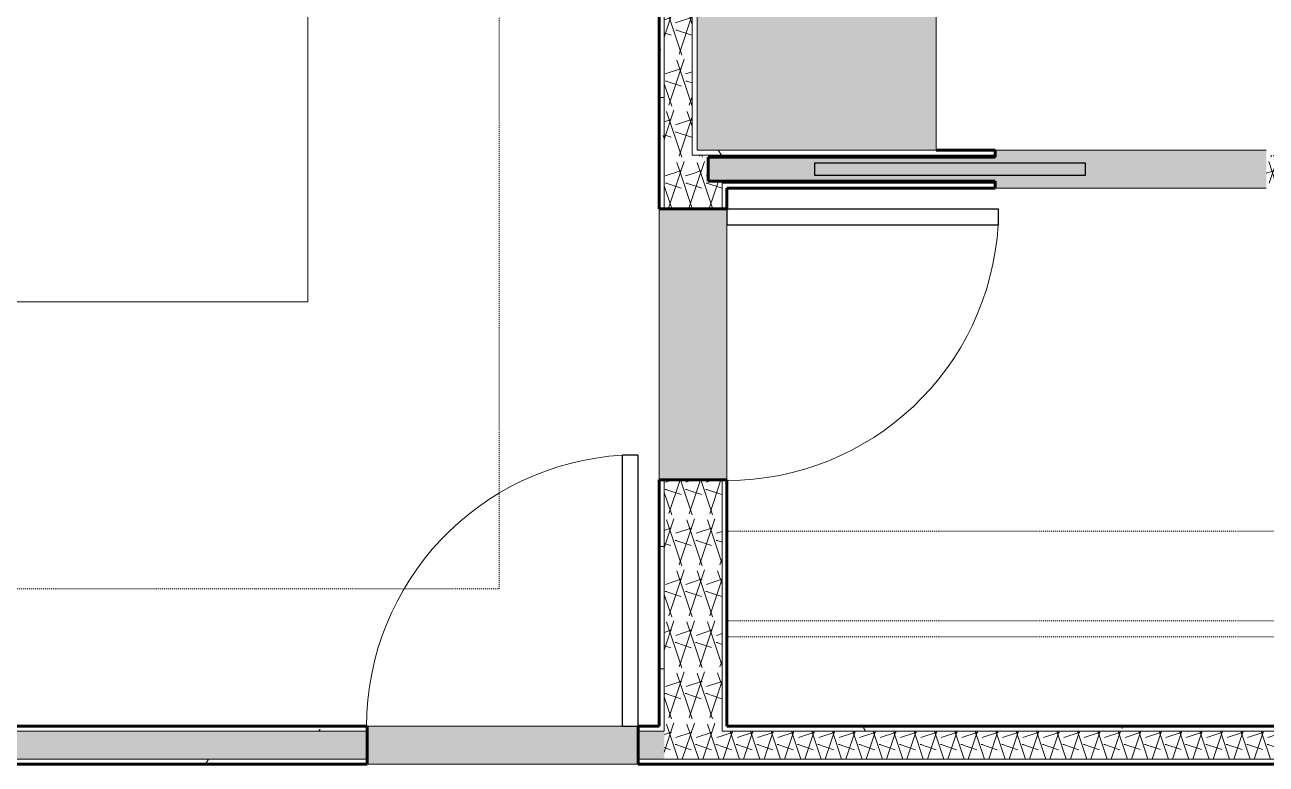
# Model space of a CAD drawing. Header units: inches. Extents: x -4169 to -1846, y 9706 to 12377.
# Drawn here: x -3745.4 to -3589.7, y 10207.6 to 10300.3 of the extents above; entities that cross this region are included whole.
import ezdxf

# ---------------------------------------------------------------- set-up
doc = ezdxf.new("R2010")
doc.units = ezdxf.units.IN
doc.header["$MEASUREMENT"] = 0
doc.linetypes.add('Dash', pattern=[0.25, 0.125, -0.125])
for name, color, linetype, lineweight in [('0-1', 7, 'Continuous', 5), ('0-2', 50, 'Continuous', 18), ('A-DOOR-1', 250, 'Continuous', 9), ('A-DOOR-2', 90, 'Continuous', 30), ('A-WALL-1', 8, 'Continuous', 5), ('A-WALL-4', 10, 'Continuous', 60), ('A-WALL-5', 50, 'Continuous', 18), ('A-WALL-PATT-1', 250, 'Continuous', 9), ('A-WALL-PATT-2', 253, 'Continuous', 9), ('I-FURN-1', 250, 'Continuous', 9), ('I-FURN-HDLN-1', 250, 'Dash', 9), ('P-SANR-FIXT-1', 9, 'Continuous', 9), ('P-SANR-FIXT-2', 250, 'Continuous', 9), ('Q-CASE-HDLN-1', 250, 'Dash', 9)]:
    doc.layers.add(name, color=color, linetype=linetype, lineweight=lineweight)
pattern_1 = [(0, (0, 0), (20.48, 5.12), [0.845, -14.515, 0.845, -14.515, -81.92]), (0, (0, 0), (20.48, 5.12), [-30.72, 0.845, -29.875, 0.845, -14.515, -35.84]), (0, (0, 0), (20.48, 5.12), [-76.8, 0.845, -9.395, 0.845, -24.755]), (120, (7.68, 2.56), (-14.67405, 15.1762003), [0.845, -14.515, 0.845, -14.515, -81.92]), (120, (7.68, 2.56), (-14.67405, 15.1762003), [-30.72, 0.845, -29.875, 0.845, -14.515, -35.84]), (120, (7.68, 2.56), (-14.67405, 15.1762003), [-76.8, 0.845, -9.395, 0.845, -24.755]), (240, (10.24, 12.8), (-5.80595, -20.2962003), [0.845, -14.515, 0.845, -14.515, -81.92]), (240, (10.24, 12.8), (-5.80595, -20.2962003), [-30.72, 0.845, -29.875, 0.845, -14.515, -35.84]), (240, (10.24, 12.8), (-5.80595, -20.2962003), [-76.8, 0.845, -9.395, 0.845, -24.755])]
pattern_2 = [(161.57, (0.32, 0.32), (-2.560496185, -0.000537386), [0, -18.214, 2.022, 0]), (18.43, (-0.32, 0.32), (-2.560496185, 0.000537386), [0, -18.214, 2.022, 0]), (108.43, (0.32, 0.32), (1.27922091, -6.400876726), [6.07, -14.166]), (71.57, (-0.32, 0.32), (1.27922091, 6.400876726), [6.07, -14.166])]

# ---------------------------------------------------------------- blocks, each defined once
blk = doc.blocks.new('SWING - SINGLE - FLUSH - 2-10 x 6-8 - PASSAGE-2675332-ENLARGED RCP - 3RD FLOOR PLAN')
at = {"layer": 'A-DOOR-1'}
blk.add_arc((17, -4.25), 34.07, 180, 266.6343, dxfattribs=at)
at = {"layer": 'A-DOOR-2'}
for p, q in [((15, -4.25), (15, -38.26)), ((17, -4.25), (15, -4.25)), ((17, -4.25), (17, -38.26)), ((17, -38.26), (15, -38.26))]:
    blk.add_line(p, q, dxfattribs=at)
blk = doc.blocks.new('Bath Tub - Maestro - 60_x30_-1352617-ENLARGED RCP - 3RD FLOOR PLAN')
at = {"layer": 'P-SANR-FIXT-1'}
blk.add_hatch(color=256, dxfattribs=at).paths.add_polyline_path([(60, 30), (0, 30), (0, 0), (60, 0), (60, 28.07)], flags=0)
at = {"layer": 'P-SANR-FIXT-2'}
for p, q in [((0, 0), (0, 30)), ((0, 30), (60, 30)), ((60, 30), (60, 0)), ((60, 0), (0, 0))]:
    blk.add_line(p, q, dxfattribs=at)
for start, end in [(0, 180), (180, 360)]:
    blk.add_arc((10.94, 15), 1.5, start, end, dxfattribs=at)
blk = doc.blocks.new('POCKET - FLUSH - 2-10 x 6-8-2636666-ENLARGED RCP - 3RD FLOOR PLAN')
at = {"layer": 'A-DOOR-2'}
for p, q in [((-39.67, 0.75), (-39.67, -0.75)), ((-5.67, 0.75), (-39.67, 0.75)), ((-5.67, -0.75), (-5.67, 0.75)), ((-39.67, -0.75), (-5.67, -0.75))]:
    blk.add_line(p, q, dxfattribs=at)
blk = doc.blocks.new('OD_CW_Closet - OD_CW_Closet-2675355-ENLARGED RCP - 3RD FLOOR PLAN')
at = {"layer": 'Q-CASE-HDLN-1'}
for p, q in [((0.74, 23.86), (0.74, -0.45)), ((0.74, 12.78), (86.54, 12.78)), ((0.74, 10.78), (86.54, 10.78)), ((0.74, -0.45), (86.54, -0.45))]:
    blk.add_line(p, q, dxfattribs=at)
blk = doc.blocks.new('SWING - SINGLE - FLUSH - 2-10 x 6-8 - PRIVACY-2632541-ENLARGED RCP - 3RD FLOOR PLAN')
at = {"layer": 'A-DOOR-1'}
blk.add_arc((17, 2.37), 34.07, 93.3657, 180, dxfattribs=at)
at = {"layer": 'A-DOOR-2'}
for p, q in [((15, 2.37), (15, 36.38)), ((17, 36.38), (15, 36.38)), ((17, 2.37), (17, 36.38)), ((17, 2.37), (15, 2.37))]:
    blk.add_line(p, q, dxfattribs=at)
blk = doc.blocks.new('Bed-Standard - King 78_ x 80_-1242963-ENLARGED RCP - 3RD FLOOR PLAN')
at = {"layer": 'I-FURN-1'}
for p, q in [((49.69, 38.2), (-28.31, 38.2)), ((-28.31, 38.2), (-28.31, -41.8)), ((49.69, -41.8), (49.69, 38.2)), ((-25.31, 36.2), (-25.31, 24.2)), ((-25.31, 36.2), (46.69, 36.2)), ((46.69, 36.2), (46.69, 24.2)), ((49.69, 24.2), (-28.31, 17.63)), ((-25.31, 24.2), (46.69, 24.2)), ((-28.31, -41.8), (49.69, -41.8))]:
    blk.add_line(p, q, dxfattribs=at)
at = {"layer": 'I-FURN-HDLN-1'}
for p, q in [((-64.31, 38.2), (-64.31, -77.8)), ((73.69, -77.8), (73.69, 38.2)), ((-64.31, -77.8), (73.69, -77.8))]:
    blk.add_line(p, q, dxfattribs=at)
blk = doc.blocks.new('CTR - 1st Phase - Unit Layouts_rvt-1-ENLARGED RCP - 3RD FLOOR PLAN')
at = {"layer": 'A-WALL-1'}
for points in [[(-3599.25, 10279.84), (-3589.7, 10279.84), (-3589.7, 10284.59), (-3623.7, 10284.59), (-3623.7, 10283.71), (-3659.7, 10283.71), (-3659.7, 10282.21), (-3657.33, 10282.21), (-3657.33, 10280.71), (-3623.7, 10280.71), (-3623.7, 10279.84), (-3604.09, 10279.84)], [(-3659.7, 10280.71), (-3657.33, 10280.71), (-3657.33, 10282.21), (-3659.7, 10282.21), (-3659.7, 10280.73)], [(-3657.95, 10243.24), (-3657.33, 10243.24), (-3657.33, 10277.24), (-3665.83, 10277.24), (-3665.83, 10243.24), (-3665.2, 10243.24)], [(-3668.45, 10207.59), (-3668.45, 10212.34), (-3702.45, 10212.34), (-3702.45, 10207.59)]]:
    blk.add_hatch(color=256, dxfattribs=at).paths.add_polyline_path(points, flags=0)
at = {"layer": 'A-WALL-PATT-1'}
h = blk.add_hatch(dxfattribs=at)
h.set_pattern_fill('FP_1', color=256, style=0, pattern_type=2)
h.set_pattern_definition(pattern_1)
h.paths.add_polyline_path([(-3665.2, 10282.21), (-3665.2, 10344.34), (-3665.83, 10344.34), (-3665.83, 10282.21)], flags=0)
h = blk.add_hatch(dxfattribs=at)
h.set_pattern_fill('FP_1', color=256, style=0, pattern_type=2)
h.set_pattern_definition(pattern_1)
h.paths.add_polyline_path([(-3540.83, 10283.96), (-3538.24, 10283.96), (-3538.86, 10284.59), (-3589.7, 10284.59), (-3589.7, 10283.96)], flags=0)
h.paths.add_polyline_path([(-3657.33, 10283.96), (-3623.7, 10283.96), (-3623.7, 10284.59), (-3661.08, 10284.59), (-3661.07, 10283.96), (-3659.7, 10283.96)], flags=0)
h = blk.add_hatch(dxfattribs=at)
h.set_pattern_fill('FP_1', color=256, style=0, pattern_type=2)
h.set_pattern_definition(pattern_1)
h.paths.add_polyline_path([(-3665.36, 10207.59), (-3665.2, 10207.59), (-3665.2, 10208.21), (-3665.83, 10208.21), (-3665.83, 10207.59)], flags=0)
h.paths.add_polyline_path([(-3665.83, 10211.71), (-3665.2, 10211.71), (-3665.2, 10243.24), (-3665.83, 10243.24), (-3665.83, 10212.08)], flags=0)
h.paths.add_polyline_path([(-3665.2, 10277.24), (-3665.2, 10282.21), (-3665.83, 10282.21), (-3665.83, 10277.24)], flags=0)
h = blk.add_hatch(dxfattribs=at)
h.set_pattern_fill('FP_1', color=256, style=0, pattern_type=2)
h.set_pattern_definition(pattern_1)
h.paths.add_polyline_path([(-3631.08, 10279.84), (-3623.7, 10279.84), (-3623.7, 10280.46), (-3657.33, 10280.46), (-3657.33, 10279.84), (-3633.01, 10279.84)], flags=0)
h.paths.add_polyline_path([(-3589.7, 10279.84), (-3539.95, 10279.84), (-3540.57, 10280.46), (-3589.7, 10280.46)], flags=0)
h = blk.add_hatch(dxfattribs=at)
h.set_pattern_fill('FP_1', color=256, style=0, pattern_type=2)
h.set_pattern_definition(pattern_1)
h.paths.add_polyline_path([(-3666.78, 10211.71), (-3665.83, 10211.71), (-3665.83, 10212.34), (-3668.45, 10212.34), (-3668.45, 10211.71)], flags=0)
h.paths.add_polyline_path([(-3852.24, 10211.71), (-3702.45, 10211.71), (-3702.45, 10212.34), (-3852.47, 10212.34), (-3852.47, 10211.71)], flags=0)
h = blk.add_hatch(dxfattribs=at)
h.set_pattern_fill('FP_1', color=256, style=0, pattern_type=2)
h.set_pattern_definition(pattern_1)
h.paths.add_polyline_path([(-3575.8, 10211.71), (-3572.3, 10211.71), (-3571.67, 10212.34), (-3657.33, 10212.34), (-3657.33, 10211.71), (-3576.02, 10211.71)], flags=0)
h = blk.add_hatch(dxfattribs=at)
h.set_pattern_fill('FP_1', color=256, style=0, pattern_type=2)
h.set_pattern_definition(pattern_1)
h.paths.add_polyline_path([(-3665.83, 10207.59), (-3665.83, 10208.21), (-3668.45, 10208.21), (-3668.45, 10207.59), (-3666.78, 10207.59)], flags=0)
h.paths.add_polyline_path([(-3702.45, 10207.59), (-3702.45, 10208.21), (-3852.47, 10208.21), (-3852.47, 10207.59), (-3709.91, 10207.59)], flags=0)
h = blk.add_hatch(dxfattribs=at)
h.set_pattern_fill('FP_1', color=256, style=0, pattern_type=2)
h.set_pattern_definition(pattern_1)
h.paths.add_polyline_path([(-3570.59, 10207.59), (-3569.96, 10208.21), (-3665.2, 10208.21), (-3665.2, 10207.59), (-3571.41, 10207.59)], flags=0)
at = {"layer": 'A-WALL-PATT-2'}
h = blk.add_hatch(dxfattribs=at)
h.set_pattern_fill('FP_2', color=256, style=0, pattern_type=2)
h.set_pattern_definition(pattern_2)
h.paths.add_polyline_path([(-3665.2, 10282.21), (-3661.7, 10282.21), (-3661.7, 10344.34), (-3665.12, 10344.34), (-3665.15, 10344.96), (-3661.7, 10344.96), (-3661.7, 10345.1), (-3665.16, 10345.1), (-3665.18, 10345.39), (-3661.7, 10345.39), (-3661.7, 10345.84), (-3665.2, 10345.84), (-3665.2, 10289.35)], flags=0)
h = blk.add_hatch(dxfattribs=at)
h.set_pattern_fill('FP_2', color=256, style=0, pattern_type=2)
h.set_pattern_definition(pattern_2)
h.paths.add_polyline_path([(-3535.62, 10280.46), (-3539.12, 10283.96), (-3589.7, 10283.96), (-3589.7, 10280.46), (-3538.86, 10280.46)], flags=0)
h.paths.add_polyline_path([(-3657.95, 10280.46), (-3623.7, 10280.46), (-3623.7, 10280.71), (-3659.7, 10280.71), (-3659.7, 10283.71), (-3623.7, 10283.71), (-3623.7, 10283.96), (-3661.7, 10283.96), (-3661.7, 10280.46), (-3659.7, 10280.46)], flags=0)
h = blk.add_hatch(dxfattribs=at)
h.set_pattern_fill('FP_2', color=256, style=0, pattern_type=2)
h.set_pattern_definition(pattern_2)
h.paths.add_polyline_path([(-3657.95, 10208.21), (-3657.95, 10243.24), (-3665.2, 10243.24), (-3665.2, 10208.21)], flags=0)
h.paths.add_polyline_path([(-3661.08, 10277.24), (-3657.95, 10277.24), (-3657.95, 10280.46), (-3661.7, 10280.46), (-3661.7, 10282.21), (-3665.2, 10282.21), (-3665.2, 10277.24), (-3661.7, 10277.24)], flags=0)
h = blk.add_hatch(dxfattribs=at)
h.set_pattern_fill('FP_2', color=256, style=0, pattern_type=2)
h.set_pattern_definition(pattern_2)
h.paths.add_polyline_path([(-3666.78, 10208.21), (-3665.2, 10208.21), (-3665.2, 10211.71), (-3668.45, 10211.71), (-3668.45, 10208.21)], flags=0)
h.paths.add_polyline_path([(-3801.84, 10208.21), (-3702.45, 10208.21), (-3702.45, 10211.71), (-3852.47, 10211.71), (-3852.47, 10208.21), (-3835.61, 10208.21)], flags=0)
h = blk.add_hatch(dxfattribs=at)
h.set_pattern_fill('FP_2', color=256, style=0, pattern_type=2)
h.set_pattern_definition(pattern_2)
h.paths.add_polyline_path([(-3574.91, 10208.21), (-3571.41, 10211.71), (-3657.95, 10211.71), (-3657.95, 10208.21), (-3575.8, 10208.21)], flags=0)
at = {"layer": 'A-WALL-4'}
for p, q in [((-3665.83, 10282.21), (-3665.83, 10345.84)), ((-3623.7, 10283.71), (-3659.7, 10283.71)), ((-3659.7, 10283.71), (-3659.7, 10282.21)), ((-3631.08, 10284.59), (-3623.7, 10284.59)), ((-3623.7, 10284.59), (-3623.7, 10283.71)), ((-3665.83, 10277.24), (-3665.83, 10282.21)), ((-3659.7, 10282.21), (-3659.7, 10280.71)), ((-3659.7, 10280.71), (-3657.33, 10280.71)), ((-3657.33, 10280.71), (-3623.7, 10280.71)), ((-3623.7, 10280.71), (-3623.7, 10279.84)), ((-3623.7, 10279.84), (-3657.33, 10279.84)), ((-3657.33, 10279.84), (-3657.33, 10277.24)), ((-3657.33, 10277.24), (-3665.83, 10277.24)), ((-3665.83, 10212.34), (-3665.83, 10243.24)), ((-3665.83, 10243.24), (-3657.33, 10243.24)), ((-3657.33, 10243.24), (-3657.33, 10212.34)), ((-3852.47, 10212.34), (-3702.45, 10212.34)), ((-3702.45, 10212.34), (-3702.45, 10207.59)), ((-3668.45, 10212.34), (-3665.83, 10212.34)), ((-3668.45, 10207.59), (-3668.45, 10212.34)), ((-3657.33, 10212.34), (-3571.67, 10212.34)), ((-3702.45, 10207.59), (-3852.47, 10207.59)), ((-3665.83, 10207.59), (-3668.45, 10207.59)), ((-3665.2, 10207.59), (-3665.83, 10207.59)), ((-3657.33, 10207.59), (-3665.2, 10207.59)), ((-3576.42, 10207.59), (-3657.33, 10207.59))]:
    blk.add_line(p, q, dxfattribs=at)
at = {"layer": 'A-WALL-5'}
for p, q in [((-3665.2, 10345.84), (-3665.2, 10282.21)), ((-3661.7, 10345.84), (-3661.7, 10283.96)), ((-3661.7, 10283.96), (-3661.08, 10283.96)), ((-3623.7, 10283.96), (-3661.08, 10283.96)), ((-3589.7, 10284.59), (-3623.7, 10284.59)), ((-3665.2, 10282.21), (-3665.2, 10277.24)), ((-3657.95, 10280.71), (-3657.33, 10280.71)), ((-3657.95, 10280.46), (-3657.33, 10280.46)), ((-3657.95, 10280.46), (-3657.33, 10280.46)), ((-3657.95, 10280.46), (-3657.95, 10277.24)), ((-3623.7, 10280.46), (-3657.33, 10280.46)), ((-3623.7, 10279.84), (-3589.7, 10279.84)), ((-3665.83, 10277.24), (-3665.83, 10243.24)), ((-3657.33, 10243.24), (-3657.33, 10277.24)), ((-3665.2, 10243.24), (-3665.2, 10211.71)), ((-3657.95, 10243.24), (-3657.95, 10211.71)), ((-3702.45, 10211.71), (-3852.47, 10211.71)), ((-3668.45, 10212.34), (-3702.45, 10212.34)), ((-3665.83, 10211.71), (-3668.45, 10211.71)), ((-3665.83, 10211.71), (-3665.2, 10211.71)), ((-3657.95, 10211.71), (-3657.33, 10211.71)), ((-3657.33, 10211.71), (-3572.3, 10211.71)), ((-3702.45, 10208.21), (-3852.47, 10208.21)), ((-3702.45, 10207.59), (-3668.45, 10207.59)), ((-3665.83, 10208.21), (-3668.45, 10208.21)), ((-3665.83, 10208.21), (-3665.2, 10208.21)), ((-3665.2, 10208.21), (-3657.95, 10208.21)), ((-3657.95, 10208.21), (-3657.33, 10208.21)), ((-3657.33, 10208.21), (-3575.8, 10208.21))]:
    blk.add_line(p, q, dxfattribs=at)
at = {"layer": '0-2'}
for name, p in [('Bed-Standard - King 78_ x 80_-1242963-ENLARGED RCP - 3RD FLOOR PLAN', (-3759.59, 10307.38)), ('POCKET - FLUSH - 2-10 x 6-8-2636666-ENLARGED RCP - 3RD FLOOR PLAN', (-3606.7, 10282.21)), ('SWING - SINGLE - FLUSH - 2-10 x 6-8 - PRIVACY-2632541-ENLARGED RCP - 3RD FLOOR PLAN', (-3685.45, 10209.96))]:
    blk.add_blockref(name, p, dxfattribs=at)
for name, p, rotation in [('Bath Tub - Maestro - 60_x30_-1352617-ENLARGED RCP - 3RD FLOOR PLAN', (-3661.08, 10344.59), 270.0000000000142), ('SWING - SINGLE - FLUSH - 2-10 x 6-8 - PASSAGE-2675332-ENLARGED RCP - 3RD FLOOR PLAN', (-3661.58, 10260.24), 89.99999999999865), ('OD_CW_Closet - OD_CW_Closet-2675355-ENLARGED RCP - 3RD FLOOR PLAN', (-3570.79, 10236.34), 180)]:
    blk.add_blockref(name, p, dxfattribs=dict(at, rotation=rotation))

msp = doc.modelspace()

# ---------------------------------------------------------------- block references
at = {"layer": '0-1'}
msp.add_blockref('CTR - 1st Phase - Unit Layouts_rvt-1-ENLARGED RCP - 3RD FLOOR PLAN', (0, 0), dxfattribs=at)

doc.saveas('drawing.dxf')
